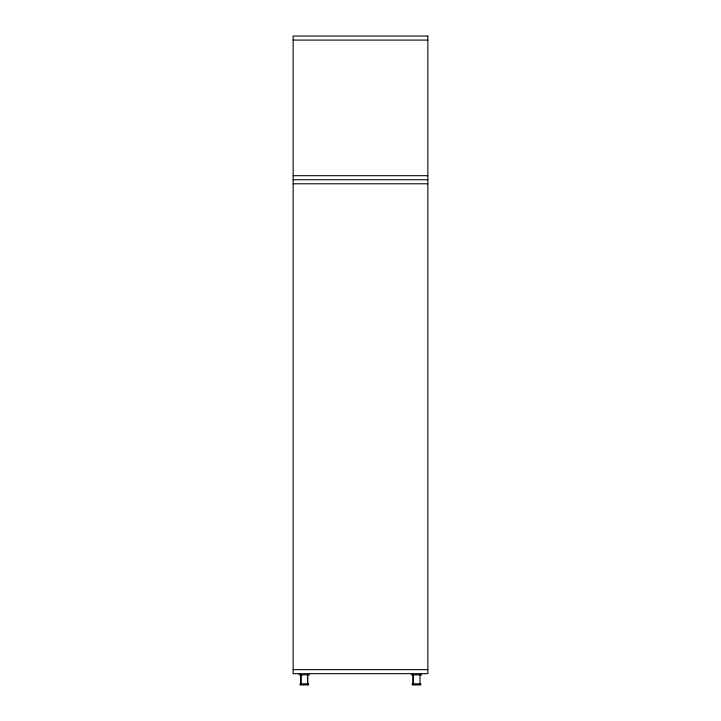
<?xml version="1.0" encoding="UTF-8"?>
<svg xmlns="http://www.w3.org/2000/svg" width="721" height="721" viewBox="0 0 721 721"><rect width="100%" height="100%" fill="white"/><g stroke="black" fill="none" stroke-linecap="round" stroke-linejoin="round"><path stroke-width="1.08" d="M293.141 40.088L427.859 40.088M293.141 175.699L427.859 175.699M293.141 179.745L427.859 179.745M293.141 183.783L427.859 183.783M293.141 669.638L427.859 669.638M298.981 674.847L309.534 674.847M411.24 674.847L421.794 674.847M299.891 683.823L308.633 683.823M412.142 683.823L420.893 683.823M299.891 684.95L308.633 684.95M412.142 684.95L420.893 684.95M420.001 674.847L420.001 683.823M413.259 674.847L413.259 683.823M413.034 674.847L413.034 683.823M307.741 674.847L307.741 683.823M307.516 674.847L307.516 683.823M300.999 674.847L300.999 683.823M300.774 674.847L300.774 683.823M427.859 36.05L293.141 36.05L293.141 673.675L427.859 673.675L427.859 36.05"/></g></svg>
